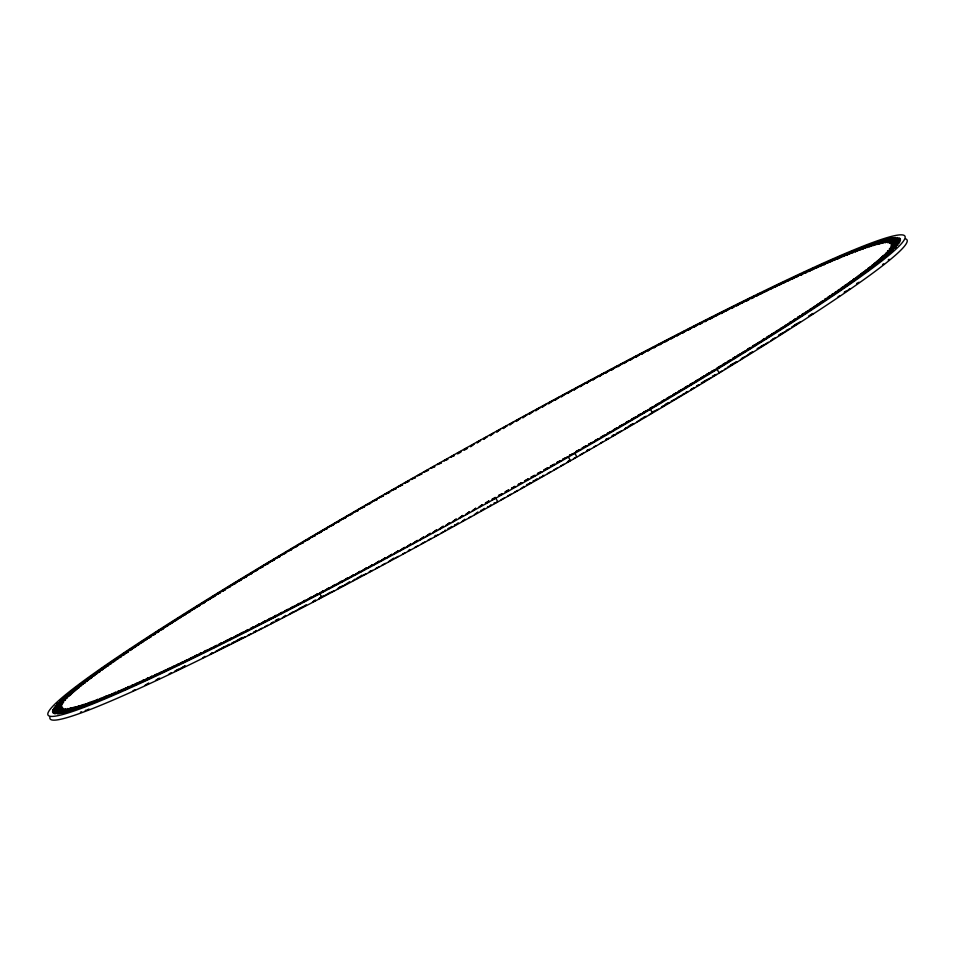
<?xml version="1.0" encoding="UTF-8"?>
<svg xmlns="http://www.w3.org/2000/svg" width="955" height="955" viewBox="0 0 955 955"><rect width="100%" height="100%" fill="white"/><g stroke="black" fill="none" stroke-linecap="round" stroke-linejoin="round"><path stroke-width="1.43" d="M477.798 512.011L474.456 514.602M52.43 711.212L61.788 705.757M891.17 245.244L900.446 240.35M464.775 519.245L462.244 521.37M52.764 709.995L62.397 704.157M890.848 246.438L900.004 241.627L889.583 248.658M458.269 522.839L454.485 525.656L455.01 524.641M52.919 709.649L63.34 702.617M451.763 526.432L447.835 529.321L448.516 528.222M444.517 531.147L445.269 530.013M53.778 708.133L63.639 702.2M899.144 243.143L889.284 249.076M435.54 535.349L434.573 536.615L437.879 534.788M55.438 705.924L55.056 706.39L65.513 699.896L65.095 700.385M897.485 245.351L897.867 244.886L887.398 251.38L887.828 250.89M57.24 703.895L56.751 704.432L67.483 697.807M895.683 247.381L896.172 246.856L885.44 253.469M57.754 703.358L69.846 695.503M895.169 247.918L883.077 255.785M409.719 549.435L408.179 551.011L410.364 549.829M60.058 701.054L71.171 694.261L70.491 694.882M892.865 250.234L881.752 257.014L882.42 256.394M393.723 558.114L388.554 561.636M61.371 699.812L62.063 699.167M890.86 252.108L891.552 251.463M63.531 697.854L62.791 698.523L74.144 691.623M71.876 693.616L72.604 692.972M880.319 258.316L881.047 257.659M889.392 253.433L890.132 252.765L878.779 259.653M64.307 697.174L77.498 688.782M888.616 254.114L875.425 262.506M65.919 695.765L66.766 695.049M74.944 690.931L75.767 690.226M877.156 261.049L877.979 260.345M886.156 256.226L887.004 255.51M888.234 259.951L889.081 259.235M370.731 570.72L369.131 572.069L372.355 570.35M67.638 694.309L79.325 687.278L78.406 688.03M885.285 256.967L873.598 264.01L874.517 263.246M362.124 575.065L356.322 578.921L358.113 577.465M69.452 692.805L70.407 692.029M882.516 259.247L883.459 258.471M353.135 580.616L354.974 579.136M72.377 690.441L71.374 691.241L83.276 684.114M80.28 686.502L81.259 685.714M871.664 265.562L872.643 264.774M880.546 260.846L881.549 260.035L869.647 267.173M882.623 264.559L883.626 263.759M349.685 581.691L343.621 585.666M73.392 689.617L85.401 682.455L84.327 683.291M879.519 261.658L867.522 268.832L868.596 267.997M342.499 585.761L337.33 589.008L340.434 586.597M75.517 687.958L76.615 687.099M876.308 264.177L877.406 263.329M78.883 685.356L77.737 686.227L89.937 678.981M86.499 681.607L87.621 680.736M865.302 270.54L866.424 269.68M874.04 265.932L875.186 265.048L862.986 272.294M330.155 592.279L324.831 595.586M80.053 684.46L92.337 677.167L91.119 678.086M872.87 266.827L860.586 274.109L861.792 273.202M319.662 593.497L323.1 590.906L316.571 595.12L319.662 593.497L321.74 597.221L318.648 598.845L322.157 596.218M321.74 597.221L324.031 595.49M82.464 682.634L83.706 681.703M869.217 269.585L870.459 268.653M86.272 679.793L84.971 680.76L97.446 673.394M93.578 676.247L94.843 675.304M315.234 600.038L312.5 602.068L315.568 600.456M858.079 275.971L859.345 275.04M866.651 271.483L867.94 270.528L855.477 277.881M87.585 678.826L100.132 671.437L98.771 672.427M865.337 272.45L852.791 279.839L854.14 278.848M90.283 676.844L91.68 675.842M306.233 604.742L300.324 608.419L302.281 606.998M861.243 275.434L862.628 274.431M298.306 609.266L300.3 607.834M94.521 673.788L93.089 674.827L105.79 667.378M101.517 670.446L102.913 669.431M849.998 281.844L851.406 280.842M858.402 277.487L859.834 276.461L847.133 283.898M293.364 611.63L289.317 614.125M95.978 672.75L108.763 665.277L107.27 666.339M856.933 278.538L844.16 285.999L845.653 284.948M98.974 670.625L100.502 669.539M852.421 281.737L853.949 280.663M283.468 616.942L285.629 615.426M103.629 667.342L102.054 668.452L111.819 663.128L110.279 664.214M842.644 287.073L841.104 288.147L850.869 282.835L849.293 283.933M278.729 619.174L276.508 620.738L279.445 619.222M106.841 665.098L105.229 666.232L118.205 658.699M113.382 662.042L114.97 660.932M837.953 290.344L839.541 289.246M846.07 286.178L847.694 285.056L834.718 292.588M848.159 289.902L849.771 288.768M272.963 622.135L270.683 623.722L273.596 622.23M108.488 663.964L121.536 656.407L119.864 657.553M844.435 287.324L831.387 294.868L833.058 293.722M844.841 292.194L846.512 291.036L844.196 292.218M111.842 661.648L113.561 660.466M839.361 290.809L841.08 289.64M117.047 658.091L115.292 659.284L124.95 654.08L123.231 655.249M829.692 296.026L827.973 297.208L837.63 291.991L835.876 293.197M837.953 296.91L839.708 295.716M256.465 630.467L253.505 632.497L256.334 631.052M120.628 655.655L118.826 656.885L128.447 651.704L126.681 652.898M826.23 298.39L824.475 299.572L834.097 294.403L832.294 295.62M124.293 653.184L122.443 654.426L135.706 646.822M130.226 650.498L132.029 649.281M820.894 301.995L822.697 300.777M828.63 298.091L830.468 296.85L817.217 304.454M126.156 651.931L139.454 644.327M240.612 638.835L242.713 637.427M826.767 299.345L813.457 306.961M241.066 638.071L231.385 643.646L233.557 642.202M129.952 649.4L143.298 641.772M822.959 301.887L809.625 309.504M133.843 646.822L147.213 639.193M819.08 304.466L805.698 312.094M225.571 646.189L220.677 648.982L224.079 646.75M227.111 645.604L229.331 644.136M137.806 644.195L151.224 636.567L149.207 637.88M815.116 307.092L801.699 314.72L803.716 313.395M141.853 641.533L143.907 640.184M220.33 648.791L215.424 651.585M809.004 311.103L811.07 309.754M811.093 314.816L813.147 313.467L808.646 316.021M148.085 637.463L145.984 638.823L155.307 633.905L153.254 635.242M799.669 316.045L797.616 317.382L806.927 312.452L804.838 313.825M212.595 652.611L210.231 654.151L212.822 652.874M152.346 634.693L150.198 636.078L159.461 631.195L157.372 632.556M795.551 318.731L793.462 320.08L802.713 315.198L800.577 316.594M156.68 631.888L154.495 633.296L163.699 628.45L161.574 629.834M202.567 657.911L204.991 656.348M791.349 321.453L789.212 322.826L798.428 317.991L796.243 319.4M800.505 321.704L794.811 324.831M168.02 625.668L158.876 630.467L172.413 622.851M784.903 325.607L794.047 320.808L780.51 328.425M163.329 627.602L176.878 619.998M789.594 323.673L776.045 331.278M167.853 624.713L181.426 617.109M785.07 326.574L771.497 334.166M172.461 621.777L186.034 614.184L177.141 618.804M185.067 666.089L180.519 668.607L184.888 665.826M780.462 329.511L766.889 337.091L775.782 332.483M780.211 334.716L782.539 333.223M184.303 614.268L181.904 615.796L190.725 611.224L188.374 612.716M174.61 671.258L179.146 668.751M764.549 338.571L762.197 340.052L771.019 335.492L768.62 337.008M770.697 340.732L773.096 339.204M195.477 608.24L186.726 612.752L200.311 605.207L191.621 609.672M168.904 674.135L171.172 672.714M757.434 343.048L766.197 338.536L752.612 346.068L761.29 341.604M765.838 343.788L768.274 342.248M763.379 345.328L757.172 348.623M199.106 604.993L196.599 606.568L205.206 602.151L202.747 603.679M750.176 347.596L747.717 349.124L756.324 344.719L753.817 346.283M210.16 599.06L201.636 603.417L215.185 595.944L206.746 600.253M155.605 680.378L159.151 678.169M742.763 352.216L751.287 347.859L737.738 355.332L746.177 351.034M752.516 352.108L748.434 354.269M745.676 356.346L748.254 354.747M145.065 685.236L148.729 682.98M740.471 359.569L743.086 357.958M219.793 592.184L217.155 593.807L225.44 589.617L222.849 591.217M730.074 360.071L727.483 361.659L735.768 357.468L733.13 359.104M735.207 362.816L736.974 361.73M732.545 364.452L727.662 367.09M716.942 369.012L719.676 367.341L711.654 371.352L716.942 369.012L719.02 372.737L721.753 371.065M724.475 369.406L726.278 368.296M713.504 376.091L716.274 374.408M710.723 377.786L704.145 381.129M696.613 386.321L699.466 384.602L697.031 385.641M702.295 382.883L705.124 381.176L701.388 382.8M690.871 389.771L693.748 388.04L691.384 389.043M686.048 392.672L687.982 391.514L685.69 392.469M676.295 398.51L671.21 401.136M682.168 395L677.035 397.662M669.395 402.628L664.644 404.92M658.413 409.146L651.501 412.441M661.421 407.367L664.417 405.589L661.696 406.663M650.283 409.015L643.479 412.238L650.283 409.015L652.361 412.739L649.316 414.53M637.033 421.764L640.125 419.949M624.606 429.058L627.722 427.231L625.537 427.995M621.478 430.884L616.285 433.403M605.685 440.076L608.86 438.238L605.995 439.133M612.024 436.387L615.187 434.549L612.179 435.54M600.385 443.156L602.51 441.926M586.489 451.19L589.713 449.327L587.265 449.996M593.986 446.856L596.123 445.627M574.719 453.052L569.395 455.368L574.719 453.052L576.796 456.765L573.561 458.627M580.043 454.902L583.266 453.04M568.225 456.776L563.032 459.009L568.225 456.776L570.314 460.489L567.055 462.363M560.525 466.1L563.796 464.226M553.984 469.836L557.254 467.962M541.939 476.688L544.135 475.447L542.691 475.53M547.418 473.573L550.701 471.698M514.375 492.267L517.694 490.404M521.012 488.53L524.319 486.668L523.316 486.501M507.738 496.003L511.056 494.141M495.681 497.877L492.362 499.74L492.004 499.214L495.263 497.388L497.758 501.602L494.439 503.464L494.081 502.927M501.089 499.74L504.419 497.877M468.905 517.682L471.125 516.452M441.198 532.974L443.418 531.756M427.947 540.232L431.254 538.429M421.346 543.849L424.641 542.046M414.757 547.442L418.051 545.639M402.712 553.984L404.896 552.802M395.072 558.114L398.342 556.347M375.578 568.619L378.813 566.876M382.06 565.133L385.307 563.39M363.783 574.934L365.92 573.8M331.063 592.315L334.19 590.656M856.623 283.492L859.023 282.25M294.307 611.546L297.303 609.982M282.394 617.706L284.363 616.691M275.255 620.559L278.096 619.091M264.905 626.683L267.782 625.215M259.175 629.608L262.028 628.151M704.312 321.083L707.118 319.662L699.311 324.473L702.044 323.088M250.879 628.187L253.612 626.802L245.805 631.613L248.61 630.205M247.882 635.338L250.688 633.917M242.319 638.143L245.101 636.746M718.184 314.088L710.186 318.982L723.615 311.354L715.534 316.296M237.389 634.98L229.296 639.922L242.737 632.294L234.739 637.2M236.816 640.912L239.562 639.54M728.999 308.668L720.834 313.646L734.323 306.018L726.063 311.032M223.924 642.62L232.089 637.63L218.6 645.258L226.86 640.244M226.001 646.332L228.675 644.995M736.962 304.705L739.576 303.415L731.232 308.465L733.798 307.2M219.125 644.088L221.691 642.811L213.347 647.872L215.961 646.571M744.769 300.849L736.341 305.934L749.89 298.33L741.39 303.451M208.154 650.427L216.582 645.341L203.021 652.945L211.532 647.824M752.433 297.089L754.951 295.847L746.368 301.004L748.827 299.798M204.095 651.477L206.555 650.271L197.972 655.428L200.49 654.199M757.458 294.629L759.941 293.424L751.275 298.605L753.71 297.423M793.796 325.667L796.124 324.533L791.6 327.076M199.213 653.853L201.648 652.671L192.982 657.864L195.465 656.646M764.86 291.036L756.121 296.253L769.706 288.697M188.063 660.251L196.802 655.023L183.217 662.591M760.896 293.937L774.481 286.393M786.001 330.49L789.415 328.842M192.027 657.338L178.442 664.883M778.528 335.157L784.855 331.755M765.6 291.669L779.185 284.148M187.311 659.607L173.738 667.127M770.243 289.449L783.804 281.952M772.882 338.941L775.484 337.7M182.68 661.827L169.107 669.336M175.816 670.852L178.155 669.73M774.803 287.276L788.364 279.791M178.119 664.012L164.558 671.484M779.292 285.139L792.841 277.69M173.631 666.136L160.082 673.597M760.872 346.51L764.573 344.385M783.709 283.062L797.234 275.637M169.214 668.214L155.689 675.651M788.042 281.033L801.543 273.619M164.881 670.255L151.368 677.656M157.766 679.363L159.963 678.348M792.304 279.039L805.781 271.662L803.68 272.641M749.747 353.266L752.158 352.144M160.619 672.236L147.142 679.614L149.243 678.647M796.482 277.105L798.547 276.15M742.154 357.97L744.506 356.895M154.376 675.125L156.441 674.182M807.87 270.707L809.936 269.764L800.588 275.207L802.606 274.288M150.305 677L152.334 676.068L142.975 681.524L145.053 680.569M811.989 268.821L814.018 267.901L804.611 273.369L806.593 272.473M730.694 364.87L736.711 361.706M146.33 678.814L148.311 677.907L138.905 683.374L140.934 682.455M816.024 266.994L818.005 266.099M810.497 270.707L808.551 271.578L821.909 264.344M142.426 680.581L144.36 679.697L131.014 686.932M134.918 685.177L136.899 684.281M812.418 269.835L825.729 262.649M140.504 681.44L127.194 688.639M133.091 690.656L135.037 689.785M816.191 268.152L829.465 261.002L827.603 261.813M136.72 683.135L123.458 690.286L125.308 689.462M819.891 266.517L821.706 265.717M712.346 376.139L714.961 374.981M131.217 685.571L133.031 684.771M831.304 260.19L833.106 259.402M825.275 264.153L823.497 264.929L836.676 257.862M127.648 687.123L129.426 686.359L116.247 693.426M119.805 691.886L121.619 691.086M827.018 263.389L840.137 256.37M125.893 687.887L112.786 694.906M830.456 261.909L843.516 254.937L841.844 255.642M122.455 689.367L109.395 696.35L111.078 695.634M833.811 260.476L835.458 259.784M117.465 691.492L119.112 690.799M845.175 254.233L846.81 253.553M838.669 258.435L837.069 259.103L850.01 252.227M114.254 692.841L115.853 692.172L102.913 699.048M106.112 697.723L107.748 697.043M682.813 394.2L685.081 393.257M840.245 257.778L853.113 250.962L851.574 251.583M112.678 693.497L99.809 700.325L101.349 699.693M843.325 256.513L844.841 255.892M108.082 695.383L109.586 694.763M666.172 403.738L669.336 402.461M854.63 250.341L856.134 249.744M847.789 254.71L846.321 255.295L859.046 248.587M105.134 696.565L106.602 695.98L93.877 702.689M96.789 701.531L98.281 700.934M849.222 254.137L861.876 247.488L860.479 248.025M103.701 697.138L91.047 703.799L92.444 703.25M852.039 253.027L853.4 252.502M99.523 698.785L100.884 698.248M863.248 246.951L864.609 246.438M856.074 251.475L854.749 251.977L867.236 245.447M96.849 699.8L98.174 699.299L85.687 705.829M88.314 704.838L89.675 704.324M643.801 417.263L646.26 416.332L640.781 419.042M857.375 250.986L869.778 244.516L868.525 244.969M95.548 700.302L83.145 706.772L84.398 706.306M87.764 709.553L89.066 709.064M859.906 250.043L861.135 249.589M91.787 701.686L93.017 701.233M85.222 710.484L86.475 710.031M630.527 424.808L633.941 423.578L628.605 426.193M871.008 244.074L872.213 243.632M863.523 248.742L862.341 249.16L874.565 242.821M89.4 702.546L90.582 702.128L78.358 708.467M80.698 707.643L81.915 707.213M864.681 248.324L876.809 242.057L875.699 242.427M88.242 702.952L76.114 709.219L77.224 708.849M80.435 712.179L81.593 711.773M866.925 247.56L868.011 247.19M84.911 704.086L85.998 703.728M877.896 241.699L878.958 241.352M870.112 246.497L869.074 246.844L880.999 240.708L879.985 241.018M82.81 704.778L83.849 704.444L71.923 710.568L72.926 710.257M73.965 709.923L75.027 709.577M871.115 246.175L872.106 245.877M80.817 705.411L81.796 705.1M881.99 240.409L882.945 240.123M874.016 245.292L873.073 245.578L884.796 239.586M78.907 705.984L79.85 705.709L68.127 711.69M69.978 711.165L70.933 710.878M874.935 245.029L886.538 239.12L885.679 239.347M77.988 706.246L66.384 712.167L67.244 711.929M876.69 244.54L877.526 244.313M75.397 706.963L76.233 706.736M887.374 238.905L888.186 238.702M879.137 243.907L878.349 244.11L889.726 238.344L888.974 238.523M73.786 707.369L74.574 707.178L63.197 712.931L63.949 712.764M64.737 712.573L65.549 712.382M879.901 243.728L880.641 243.561M72.27 707.715L73.022 707.548M568.297 460.907L570.314 460.489M890.466 238.189L891.17 238.058M882.062 243.274L881.37 243.418L892.507 237.819M70.861 708.001L71.553 707.87L60.416 713.469M61.753 713.23L62.457 713.087M882.718 243.155L894.883 237.52M70.192 708.133L58.04 713.767M893.14 237.723L893.749 237.64M59.174 713.648L59.783 713.564M885.142 242.797L895.408 237.473M67.781 708.479L57.515 713.803M539.468 477.357L540.84 477.309M536.244 479.183L537.546 479.183L533.021 481.022M887.601 242.689L897.258 237.473M65.322 708.598L55.665 713.803M529.786 482.848L530.944 482.92L526.551 484.674M889.105 242.857L898.989 237.795M54.542 713.66L63.209 708.252M889.415 242.928L899.908 238.32M54.22 713.576L62.314 707.751M890.418 243.382L900.41 239.072M53.194 713.11L61.824 707.01M490.834 504.753L491.109 505.326L487.778 507.177L487.575 506.568M891.015 244.074L900.47 239.299M52.597 712.418L61.765 706.784M484.316 508.382L481.117 510.889L481.057 510.197M905.722 238.905A490.858 29.116 -29.2 0 1 489.557 506.544A490.858 29.116 -29.2 0 1 50.066 716.62M475.721 508.299L472.379 510.877L475.721 508.299M477.214 442.249L477.202 442.989L480.544 440.398L477.214 442.249M469.215 511.916L465.718 514.578L469.215 511.916M483.875 438.548L483.708 439.372L487.205 436.71L483.875 438.548M462.698 515.521L459.057 518.255L462.698 515.521M490.536 434.859L490.225 435.755L493.854 433.021L490.536 434.859M456.192 519.126L452.407 521.931L456.192 519.126M497.185 431.183L496.731 432.161L500.516 429.344L497.185 431.183M449.686 522.707L445.758 525.596L449.686 522.707M503.834 427.506L503.237 428.568L507.165 425.679L503.834 427.506M443.192 526.289L439.121 529.249L443.192 526.289M510.483 423.853L509.731 424.987L513.802 422.026L510.483 423.853M436.698 529.858L432.496 532.89L436.698 529.858M517.121 420.212L516.225 421.43L520.427 418.386L517.121 420.212M430.216 533.403L425.87 536.519L430.216 533.403M523.746 416.571L522.707 417.872L527.053 414.768L523.746 416.571M423.745 536.949L419.269 540.124L423.745 536.949M530.359 412.954L529.165 414.339L533.654 411.151L530.359 412.954M417.299 540.47L412.667 543.717L417.299 540.47M536.949 409.361L535.624 410.817L540.244 407.558L536.949 409.361M410.853 543.968L406.09 547.299L410.853 543.968M543.538 405.768L542.07 407.308L546.821 403.989L543.538 405.768M404.431 547.466L399.536 550.856L404.431 547.466M550.104 402.198L548.492 403.822L553.387 400.432L550.104 402.198M398.02 550.94L392.994 554.401L398.02 550.94M556.658 398.653L554.891 400.348L559.928 396.886L556.658 398.653M391.634 554.389L386.477 557.923L391.634 554.389M563.187 395.119L561.277 396.886L566.446 393.365L563.187 395.119M385.271 557.827L379.983 561.421L385.271 557.827M569.693 391.61L567.652 393.46L572.94 389.867L569.693 391.61M378.932 561.242L373.501 564.894L378.932 561.242M576.187 388.124L573.991 390.046L579.422 386.381L576.187 388.124M372.605 564.632L367.054 568.356L372.605 564.632M582.645 384.65L580.318 386.656L585.869 382.931L582.645 384.65M366.314 567.998L360.632 571.794L366.314 567.998M589.08 381.2L586.609 383.277L592.291 379.493L589.08 381.2M360.047 571.353L354.233 575.197L360.047 571.353M595.49 377.786L592.876 379.935L598.678 376.079L595.49 377.786M353.816 574.671L347.871 578.587L353.816 574.671M601.865 374.384L599.107 376.604L605.04 372.689L601.865 374.384M347.608 577.978L341.544 581.953L347.608 577.978M608.216 371.006L605.315 373.31L611.379 369.334L608.216 371.006M341.424 581.249L335.253 585.284L341.424 581.249M614.531 367.663L611.498 370.039L617.67 365.992L614.531 367.663M335.289 584.496L328.986 588.59L335.289 584.496M620.81 364.344L617.634 366.78L623.937 362.685L620.81 364.344M329.177 587.719L322.754 591.873L329.177 587.719M627.053 361.05L623.746 363.569L630.169 359.414L627.053 361.05M633.261 357.779L629.823 360.369L636.352 356.155L633.261 357.779M317.072 594.082L310.423 598.343L317.072 594.082M639.432 354.544L635.851 357.206L642.5 352.932L639.432 354.544M311.079 597.209L304.311 601.543L311.079 597.209M645.556 351.333L641.844 354.066L648.612 349.745L645.556 351.333M305.123 600.325L298.247 604.694L305.123 600.325M651.644 348.157L647.8 350.963L654.676 346.581L651.644 348.157M299.213 603.393L292.218 607.822L299.213 603.393M657.697 345.018L653.709 347.883L660.693 343.454L657.697 345.018M293.34 606.437L286.249 610.925L293.34 606.437M663.689 341.902L659.583 344.839L666.674 340.362L663.689 341.902M287.527 609.445L280.316 613.981L287.527 609.445M669.646 338.822L665.396 341.83L672.607 337.294L669.646 338.822M281.749 612.43L274.431 617.014L281.749 612.43M675.555 335.778L671.174 338.846L678.492 334.262L675.555 335.778M276.019 615.378L268.606 620.01L276.019 615.378M681.404 332.77L676.904 335.909L684.317 331.278L681.404 332.77M270.337 618.291L262.828 622.97L270.337 618.291M687.218 329.785L682.586 332.997L690.095 328.317L687.218 329.785M264.714 621.156L257.098 625.883L264.714 621.156M692.972 326.849L688.209 330.12L695.825 325.392L692.972 326.849M259.139 623.997L251.428 628.772L259.139 623.997M698.666 323.948L693.784 327.279L701.495 322.504L698.666 323.948M248.145 629.572L240.242 634.43L248.145 629.572M709.899 318.254L704.778 321.716L712.681 316.857L709.899 318.254M214.529 595.431L211.915 597.042L220.283 592.792L214.529 595.431M735.195 356.907L732.64 358.483L741.008 354.233L735.195 356.907M225.129 588.901L222.455 590.548L230.656 586.418L225.129 588.901M724.881 363.258L722.267 364.87L730.468 360.739L724.881 363.258M230.525 585.594L227.815 587.253L235.933 583.183L230.525 585.594M235.981 582.264L233.247 583.935L241.269 579.924L235.981 582.264M719.64 366.481L716.99 368.093L725.108 364.022L719.64 366.481M241.496 578.909L238.726 580.592L246.665 576.641L241.496 578.909M708.968 372.999L706.258 374.647L714.185 370.695L708.968 372.999M247.07 575.519L244.277 577.214L252.108 573.334L247.07 575.519M703.549 376.294L700.815 377.953L708.646 374.062L703.549 376.294M252.705 572.117L249.876 573.824L257.623 569.992L252.705 572.117M258.387 568.679L255.534 570.398L263.174 566.637L258.387 568.679M692.53 382.967L689.749 384.638L697.389 380.878L692.53 382.967M698.069 379.613L695.3 381.284L703.047 377.464L698.069 379.613M264.129 565.229L261.252 566.96L268.797 563.259L264.129 565.229M686.943 386.333L684.126 388.028L691.671 384.328L686.943 386.333M269.919 561.743L267.018 563.486L274.455 559.857L269.919 561.743M681.309 389.724L678.468 391.419L685.905 387.79L681.309 389.724M275.756 558.245L272.832 560L280.173 556.431L275.756 558.245M281.653 554.736L278.705 556.49L285.939 552.993L281.653 554.736M669.873 396.564L666.984 398.283L674.218 394.785L669.873 396.564M675.615 393.138L672.75 394.845L680.091 391.275L675.615 393.138M287.586 551.19L284.614 552.969L291.741 549.531L287.586 551.19M664.095 400.014L661.182 401.745L668.309 398.319L664.095 400.014M293.579 547.633L290.583 549.412L297.602 546.057L293.579 547.633M299.607 544.063L296.587 545.854L303.499 542.559L299.607 544.063M652.384 406.973L649.424 408.728L656.336 405.433L652.384 406.973M658.258 403.488L655.321 405.23L662.34 401.864L658.258 403.488M305.684 540.47L302.64 542.261L309.444 539.038L305.684 540.47M311.808 536.853L308.74 538.668L315.425 535.516L311.808 536.853M317.967 533.236L314.875 535.051L321.441 531.971L317.967 533.236M634.49 417.538L631.47 419.317L638.047 416.237L634.49 417.538M640.495 414.004L637.498 415.771L644.183 412.62L640.495 414.004M324.163 529.595L321.059 531.422L327.505 528.413L324.163 529.595M330.394 525.942L327.279 527.769L333.605 524.844L330.394 525.942M622.374 424.653L619.317 426.443L625.644 423.507L622.374 424.653M628.45 421.083L625.418 422.874L631.864 419.866L628.45 421.083M336.661 522.289L333.522 524.116L339.741 521.263L336.661 522.289M616.25 428.234L613.182 430.025L619.401 427.16L616.25 428.234M342.976 518.613L339.813 520.451L345.901 517.67L342.976 518.613M349.315 514.924L346.14 516.762L352.108 514.065L349.315 514.924M603.918 435.42L600.814 437.223L606.783 434.513L603.918 435.42M610.102 431.815L607.01 433.618L613.11 430.836L610.102 431.815M355.678 511.223L352.49 513.074L358.34 510.448L355.678 511.223M597.711 439.025L594.583 440.84L600.432 438.202L597.711 439.025M362.076 507.523L358.877 509.373L364.595 506.819L362.076 507.523M368.511 503.81L365.288 505.673L370.886 503.19L368.511 503.81M585.188 446.272L582.037 448.086L587.635 445.615L585.188 446.272M591.455 442.643L588.328 444.457L594.046 441.902L591.455 442.643M374.957 500.098L371.734 501.96L377.189 499.561L374.957 500.098M381.439 496.373L378.204 498.235L383.528 495.92L381.439 496.373M578.885 449.901L575.734 451.727L581.189 449.327L578.885 449.901M387.945 492.637L384.686 494.511L389.891 492.267L387.945 492.637M394.475 488.9L391.204 490.775L396.277 488.614L394.475 488.9M559.845 460.835L556.646 462.662L561.719 460.513L559.845 460.835M401.016 485.164L397.746 487.038L402.676 484.961L401.016 485.164M553.446 464.488L550.247 466.327L555.177 464.237L553.446 464.488M407.582 481.427L404.299 483.302L409.098 481.308L407.582 481.427M414.16 477.691L410.865 479.553L415.532 477.643L414.16 477.691M540.614 471.806L537.39 473.632L542.058 471.722L540.614 471.806M547.036 468.153L543.825 469.979L548.624 467.986L547.036 468.153M420.761 473.943L417.454 475.817L421.979 473.978L420.761 473.943M427.363 470.206L424.056 472.08L428.449 470.326L427.363 470.206M527.709 479.124L524.474 480.95L528.867 479.207L527.709 479.124M534.167 475.471L530.944 477.297L535.469 475.459L534.167 475.471M433.988 466.47L430.681 468.332L434.919 466.673L433.988 466.47M440.625 462.733L437.306 464.596L441.413 463.008L440.625 462.733M514.757 486.441L511.51 488.268L515.616 486.68L514.757 486.441M521.239 482.788L518.004 484.615L522.242 482.944L521.239 482.788M447.262 458.997L443.944 460.859L447.907 459.355L447.262 458.997M508.263 490.094L505.016 491.921L508.979 490.416L508.263 490.094M453.912 455.26L450.581 457.123L454.401 455.714L453.912 455.26M460.561 451.536L457.242 453.398L457.66 453.888L460.919 452.073L460.561 451.536M501.769 493.747L498.51 495.573L502.342 494.153L501.769 493.747M467.222 447.823L463.891 449.674L464.166 450.247L467.425 448.432L467.222 447.823M473.883 444.111L470.684 446.618L473.883 444.111M482.239 504.67L479.04 507.177L482.239 504.67M488.757 501.029L485.498 502.855L485.701 503.464L489.032 501.602L488.757 501.029M273.202 618.064A490.858 29.116 -29.2 0 0 904.982 236.267A490.858 29.116 -29.2 0 0 251.201 572.594A490.858 29.116 -29.2 0 0 273.202 618.064"/></g></svg>
